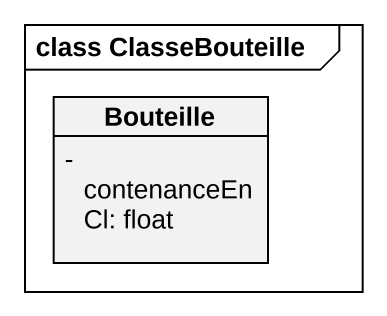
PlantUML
@startuml
mainframe class ClasseBouteille
hide circle
hide empty members
skinparam classAttributeIconSize 0
class Bouteille {
  - contenanceEnCl: float
}
@enduml
